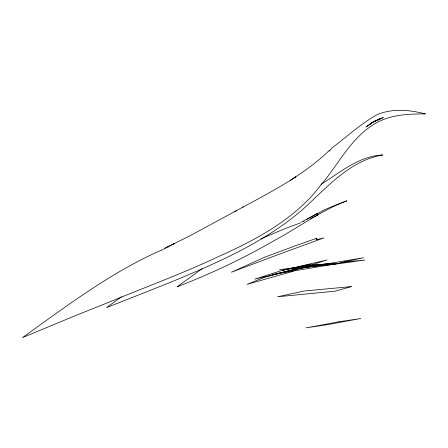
<?xml version="1.0" encoding="UTF-8"?>
<svg xmlns="http://www.w3.org/2000/svg" width="448" height="448" viewBox="0 0 448 448"><rect width="100%" height="100%" fill="white"/><g stroke="black" fill="none" stroke-linecap="round" stroke-linejoin="round"><path stroke-width="0.67" d="M329.325 151.155L329.504 150.87M329.571 150.78L331.666 148.232A97.283 5.292 -25.7 0 1 332.041 147.879C347.06 136.623 361.01 123.502 377.479 114.47C392.745 108.214 409.982 109.934 425.6 113.938C407.411 113.848 388.366 114.671 372.719 125.082C349.832 139.703 337.943 165.183 320.701 185.237C294.924 219.162 256.525 239.585 218.422 256.614C181.955 273.84 144.021 287.633 106.803 303.1A120.557 24.702 -16.5 0 1 104.373 304.08L76.272 315.274L22.4 337.658L25.598 335.367C68.656 304.539 111.401 272.311 160.093 250.723M321.009 184.419L321.126 184.29A133.952 4.2 -20.5 0 1 321.401 184.05C340.637 172.144 359.106 155.999 382.861 154.946C348.953 160.658 326.2 188.535 301.913 210.14C263.29 243.202 215.79 263.48 169.288 282.789A181.031 49.885 -12.7 0 1 165.626 284.273L106.534 307.625L121.537 296.755M329.347 150.399C302.081 176.697 267.781 193.53 234.886 211.495M202.154 268.677L177.145 286.826C210.414 273.913 242.816 258.787 273.7 240.873C298.222 227.746 320.701 210.683 346.886 200.794C336.857 204.842 325.114 208.533 316.523 214.424M293.121 178.668L295.831 176.848L290.265 180.438M318.058 213.091L301.773 221.872M317.078 213.679L306.695 219.458M242.239 207.402L243.41 206.746M236.163 210.778L190.271 235.614L165.822 247.772M164.584 248.388L174.866 243.298L172.749 244.339M311.556 218.154L317.895 215.023L317.296 214.805M310.542 218.613L311.046 218.383M160.39 250.594L160.978 250.326M161.274 250.191L161.868 249.922M162.165 249.788L162.753 249.519M163.346 249.256L163.643 249.122M164.231 248.853L164.528 248.718M165.116 248.45L165.413 248.321M168.067 247.122L168.364 246.994M260.82 238.868L285.124 228.603L297.41 224.011M303.509 221.642L304.102 221.407M299.751 268.632L311.136 264.146L282.117 270.452M300.474 222.83L301.084 222.594M299.863 223.065L298.026 223.776M332.886 264.499L334.813 263.76M288.854 271.18L254.794 279.149L281.669 270.553L327.029 259.941L300.16 268.537L290.22 270.861M316.854 239.63L323.943 237.894L281.025 253.551A140.246 3.158 -21.8 0 0 278.102 254.638L231.426 272.21L264.398 257.303L293.406 246.518A73.276 1.652 -21.8 0 1 295.086 245.902L317.072 238.134L316.042 239.114L316.366 239.669A133.918 3.018 -21.8 0 0 316.854 239.63M300.244 268.369L332.959 263.39L335.334 263.939M331.016 263.385L311.231 265.334L279.479 269.746L333.245 264.466L364.997 260.047L340.726 262.433M311.601 265.294L328.614 263.889M367.937 125.602L366.083 127.002L373.822 121.503L367.937 125.602M371.61 123.105L369.779 124.314L375.715 120.49L371.61 123.105M379.49 118.905L373.436 122.086L379.49 118.905M299.802 267.602L292.219 271.572L247.201 284.306L264.102 277.474L299.802 267.602M381.371 118.216L375.256 121.134L381.371 118.216M378.885 119.47L377.065 120.271L383.253 117.594L378.885 119.47M351.294 286.614L334.964 291.194L277.575 296.778L304.242 290.998L351.294 286.614M299.914 268.425L272.009 274.568L335.664 263.889L363.569 257.74L299.914 268.425M338.996 321.77L306.152 327.858L327.936 324.587L360.78 318.506L338.996 321.77"/></g></svg>
